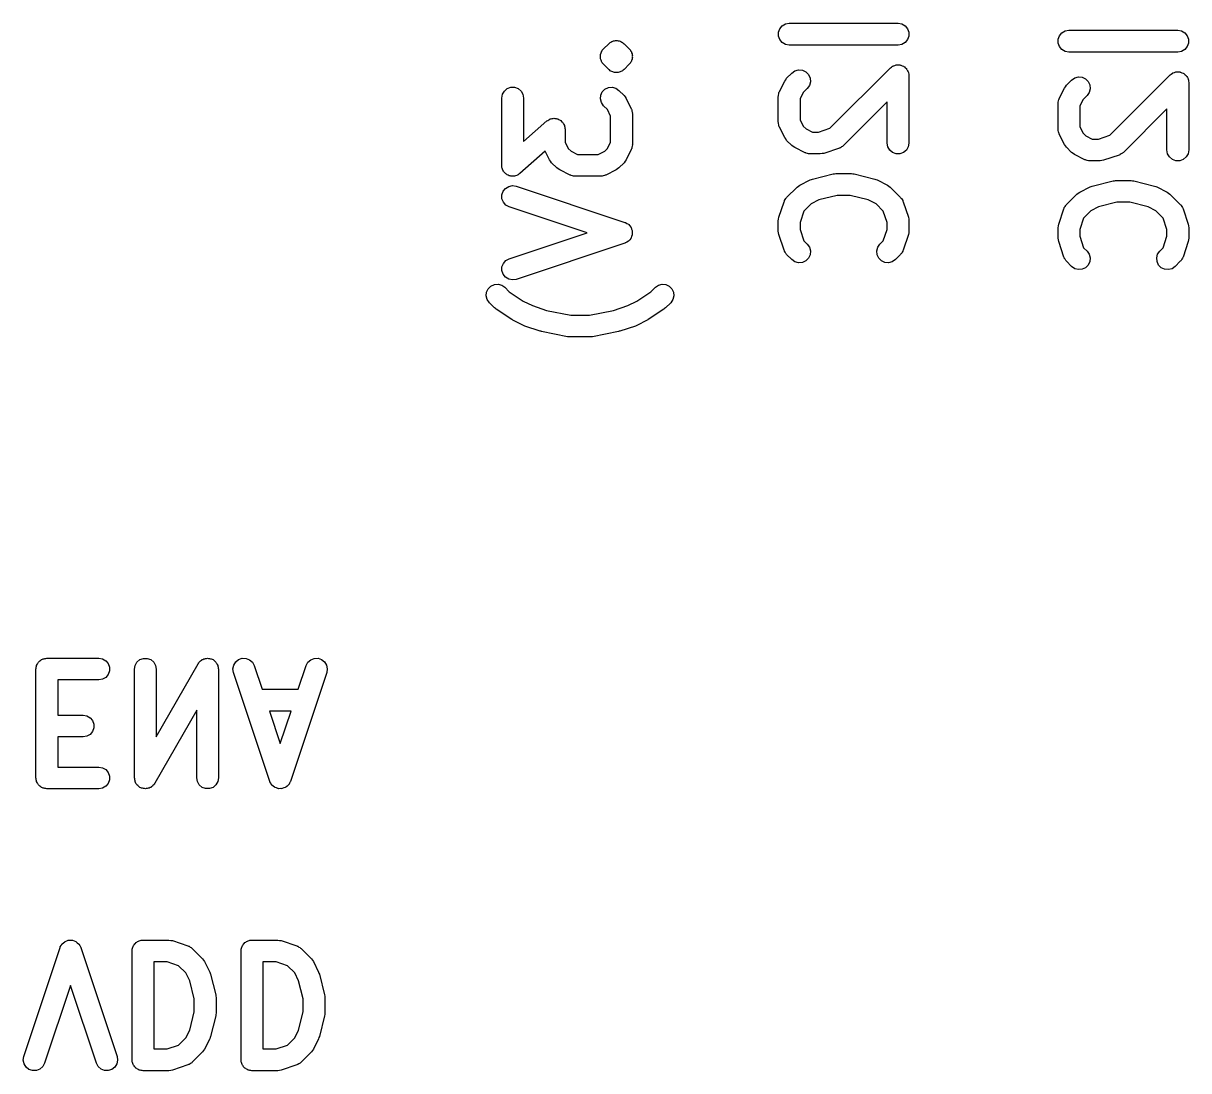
# Model space of a CAD drawing. Extents: x 91.3 to 189.8, y -113.5 to -60.4.
# Drawn here: x 126.56 to 137.26, y -80.14 to -70.51 of the extents above; entities that cross this region are included whole.
import ezdxf

# ---------------------------------------------------------------- set-up
doc = ezdxf.new("R2010")
doc.units = 0
doc.header["$MEASUREMENT"] = 0
doc.layers.add('BLACK', color=7, linetype='CONTINUOUS')

msp = doc.modelspace()

# ---------------------------------------------------------------- linework, layer by layer
at = {"layer": 'Black'}
for p, q in [((133.506, -70.5643), (133.528, -70.5377)), ((133.528, -70.5377), (133.558, -70.5203)), ((133.558, -70.5203), (133.592, -70.5143)), ((133.592, -70.5143), (134.592, -70.5143)), ((134.592, -70.5143), (134.627, -70.5203)), ((134.627, -70.5203), (134.657, -70.5377)), ((134.657, -70.5377), (134.679, -70.5643)), ((133.494, -70.5969), (133.506, -70.5643)), ((133.494, -70.6317), (133.494, -70.5969)), ((133.506, -70.6643), (133.494, -70.6317)), ((134.679, -70.5643), (134.691, -70.5969)), ((134.691, -70.6317), (134.679, -70.6643)), ((134.691, -70.5969), (134.691, -70.6317)), ((136.064, -70.6607), (136.076, -70.6281)), ((136.076, -70.6281), (136.098, -70.6015)), ((136.098, -70.6015), (136.128, -70.5841)), ((136.128, -70.5841), (136.162, -70.5781)), ((136.162, -70.5781), (137.162, -70.5781)), ((137.162, -70.5781), (137.197, -70.5841)), ((137.197, -70.5841), (137.227, -70.6015)), ((137.227, -70.6015), (137.249, -70.6281)), ((137.249, -70.6281), (137.261, -70.6607)), ((131.875, -70.7626), (131.881, -70.7565)), ((131.881, -70.7565), (131.886, -70.7493)), ((131.886, -70.7493), (131.934, -70.7017)), ((131.934, -70.7017), (131.941, -70.6967)), ((131.941, -70.6967), (131.947, -70.6905)), ((131.947, -70.6905), (131.955, -70.6868)), ((131.955, -70.6868), (131.963, -70.6818)), ((131.963, -70.6818), (131.971, -70.6795)), ((131.971, -70.6795), (131.979, -70.6758)), ((131.979, -70.6758), (131.988, -70.675)), ((131.988, -70.675), (131.996, -70.6728)), ((131.996, -70.6728), (132.005, -70.6735)), ((132.005, -70.6735), (132.013, -70.6728)), ((132.013, -70.6728), (132.022, -70.675)), ((132.022, -70.675), (132.031, -70.6758)), ((132.031, -70.6758), (132.039, -70.6795)), ((132.039, -70.6795), (132.047, -70.6817)), ((132.047, -70.6817), (132.054, -70.6868)), ((132.054, -70.6868), (132.062, -70.6905)), ((132.062, -70.6905), (132.068, -70.6966)), ((132.068, -70.6966), (132.075, -70.7017)), ((132.075, -70.7017), (132.123, -70.7493)), ((132.123, -70.7493), (132.128, -70.7565)), ((132.128, -70.7565), (132.134, -70.7626)), ((133.528, -70.6909), (133.506, -70.6643)), ((133.558, -70.7083), (133.528, -70.6909)), ((133.592, -70.7143), (133.558, -70.7083)), ((134.592, -70.7143), (133.592, -70.7143)), ((134.627, -70.7083), (134.592, -70.7143)), ((134.657, -70.6909), (134.627, -70.7083)), ((134.679, -70.6643), (134.657, -70.6909)), ((136.064, -70.6955), (136.064, -70.6607)), ((136.076, -70.7281), (136.064, -70.6955)), ((136.098, -70.7547), (136.076, -70.7281)), ((136.128, -70.7721), (136.098, -70.7547)), ((137.227, -70.7547), (137.197, -70.7721)), ((137.249, -70.7281), (137.227, -70.7547)), ((137.261, -70.6955), (137.249, -70.7281)), ((137.261, -70.6607), (137.261, -70.6955)), ((131.858, -70.8113), (131.859, -70.807)), ((131.858, -70.82), (131.858, -70.8113)), ((131.858, -70.8287), (131.858, -70.82)), ((131.859, -70.833), (131.858, -70.8287)), ((131.859, -70.8026), (131.86, -70.7985)), ((131.859, -70.807), (131.859, -70.8026)), ((131.859, -70.8374), (131.859, -70.833)), ((131.86, -70.8415), (131.859, -70.8374)), ((131.86, -70.7985), (131.861, -70.7941)), ((131.861, -70.8459), (131.86, -70.8415)), ((131.861, -70.7941), (131.864, -70.7862)), ((131.864, -70.8538), (131.861, -70.8459)), ((131.864, -70.7862), (131.867, -70.7777)), ((131.867, -70.8623), (131.864, -70.8538)), ((131.867, -70.7777), (131.869, -70.7741)), ((131.869, -70.8659), (131.867, -70.8623)), ((131.869, -70.7741), (131.871, -70.77)), ((131.871, -70.87), (131.869, -70.8659)), ((131.871, -70.77), (131.873, -70.7666)), ((131.873, -70.7666), (131.875, -70.7626)), ((132.134, -70.7626), (132.136, -70.7666)), ((132.136, -70.7666), (132.139, -70.77)), ((132.139, -70.77), (132.14, -70.7741)), ((132.14, -70.8659), (132.139, -70.87)), ((132.14, -70.7741), (132.143, -70.7777)), ((132.143, -70.8623), (132.14, -70.8659)), ((132.143, -70.7777), (132.145, -70.7862)), ((132.145, -70.8538), (132.143, -70.8623)), ((132.145, -70.7862), (132.149, -70.7941)), ((132.149, -70.8459), (132.145, -70.8538)), ((132.149, -70.7941), (132.149, -70.7985)), ((132.149, -70.7985), (132.151, -70.8026)), ((132.151, -70.8374), (132.149, -70.8415)), ((132.149, -70.8415), (132.149, -70.8459)), ((132.151, -70.8026), (132.151, -70.807)), ((132.151, -70.807), (132.152, -70.8113)), ((132.152, -70.8113), (132.151, -70.82)), ((132.151, -70.82), (132.152, -70.8287)), ((132.152, -70.8287), (132.151, -70.833)), ((132.151, -70.833), (132.151, -70.8374)), ((136.162, -70.7781), (136.128, -70.7721)), ((137.162, -70.7781), (136.162, -70.7781)), ((137.197, -70.7721), (137.162, -70.7781)), ((131.873, -70.8734), (131.871, -70.87)), ((131.875, -70.8774), (131.873, -70.8734)), ((131.881, -70.8835), (131.875, -70.8774)), ((131.886, -70.8907), (131.881, -70.8835)), ((131.934, -70.9383), (131.886, -70.8907)), ((131.941, -70.9433), (131.934, -70.9383)), ((131.947, -70.9495), (131.941, -70.9433)), ((131.955, -70.9532), (131.947, -70.9495)), ((131.963, -70.9582), (131.955, -70.9532)), ((131.971, -70.9605), (131.963, -70.9582)), ((131.979, -70.9642), (131.971, -70.9605)), ((131.988, -70.965), (131.979, -70.9642)), ((131.996, -70.9672), (131.988, -70.965)), ((132.005, -70.9665), (131.996, -70.9672)), ((132.013, -70.9672), (132.005, -70.9665)), ((132.022, -70.965), (132.013, -70.9672)), ((132.031, -70.9642), (132.022, -70.965)), ((132.039, -70.9605), (132.031, -70.9642)), ((132.047, -70.9582), (132.039, -70.9605)), ((132.054, -70.9532), (132.047, -70.9582)), ((132.062, -70.9495), (132.054, -70.9532)), ((132.068, -70.9434), (132.062, -70.9495)), ((132.075, -70.9383), (132.068, -70.9434)), ((132.123, -70.8907), (132.075, -70.9383)), ((132.128, -70.8835), (132.123, -70.8907)), ((132.134, -70.8774), (132.128, -70.8835)), ((132.136, -70.8734), (132.134, -70.8774)), ((132.139, -70.87), (132.136, -70.8734)), ((133.569, -71.0198), (133.617, -70.9721)), ((133.617, -70.9721), (133.645, -70.9522)), ((133.645, -70.9522), (133.679, -70.9432)), ((133.679, -70.9432), (133.714, -70.9463)), ((133.714, -70.9463), (133.745, -70.9609)), ((133.745, -70.9609), (133.77, -70.9855)), ((133.967, -71.4793), (134.522, -70.9245)), ((134.522, -70.9245), (134.532, -70.917)), ((134.532, -70.917), (134.542, -70.9086)), ((134.542, -70.9086), (134.547, -70.9071)), ((134.547, -70.9071), (134.55, -70.9046)), ((134.55, -70.9046), (134.563, -70.9012)), ((134.563, -70.9012), (134.575, -70.8968)), ((134.575, -70.8968), (134.579, -70.8968)), ((134.579, -70.8968), (134.584, -70.8956)), ((134.584, -70.8956), (134.597, -70.8968)), ((134.597, -70.8968), (134.61, -70.8968)), ((134.61, -70.8968), (134.614, -70.8983)), ((134.614, -70.8983), (134.618, -70.8986)), ((134.618, -70.8986), (134.63, -70.9042)), ((134.63, -70.9042), (134.642, -70.9086)), ((134.642, -70.9086), (134.646, -70.9115)), ((134.646, -70.9115), (134.65, -70.9133)), ((134.65, -70.9133), (134.659, -70.9226)), ((134.659, -70.9226), (134.669, -70.931)), ((134.669, -70.931), (134.671, -70.9348)), ((134.671, -70.9348), (134.674, -70.9379)), ((134.674, -70.9379), (134.68, -70.9497)), ((134.68, -70.9497), (134.686, -70.961)), ((134.686, -70.961), (134.687, -70.9654)), ((134.687, -70.9654), (134.689, -70.9694)), ((134.689, -70.9694), (134.69, -70.9824)), ((137.102, -70.9808), (137.112, -70.9724)), ((137.112, -70.9724), (137.117, -70.9709)), ((137.117, -70.9709), (137.12, -70.9684)), ((137.12, -70.9684), (137.133, -70.965)), ((137.133, -70.965), (137.145, -70.9606)), ((137.145, -70.9606), (137.149, -70.9606)), ((137.149, -70.9606), (137.154, -70.9594)), ((137.154, -70.9594), (137.167, -70.9606)), ((137.167, -70.9606), (137.18, -70.9606)), ((137.18, -70.9606), (137.184, -70.9621)), ((137.184, -70.9621), (137.188, -70.9625)), ((137.188, -70.9625), (137.2, -70.968)), ((137.2, -70.968), (137.212, -70.9724)), ((137.212, -70.9724), (137.216, -70.9753)), ((133.503, -71.141), (133.551, -71.0458)), ((133.551, -71.0458), (133.56, -71.0329)), ((133.56, -71.0329), (133.569, -71.0198)), ((133.77, -70.9855), (133.784, -71.017)), ((133.787, -71.0516), (133.778, -71.0851)), ((133.784, -71.017), (133.787, -71.0516)), ((134.69, -70.9824), (134.692, -70.9952)), ((134.692, -70.9952), (134.692, -71.6143)), ((136.139, -71.0836), (136.187, -71.036)), ((136.187, -71.036), (136.215, -71.016)), ((136.215, -71.016), (136.249, -71.007)), ((136.249, -71.007), (136.284, -71.0101)), ((136.284, -71.0101), (136.315, -71.0248)), ((136.315, -71.0248), (136.34, -71.0493)), ((136.34, -71.0493), (136.354, -71.0808)), ((136.354, -71.0808), (136.357, -71.1154)), ((136.537, -71.5431), (137.092, -70.9883)), ((137.092, -70.9883), (137.102, -70.9808)), ((137.216, -70.9753), (137.22, -70.9771)), ((137.22, -70.9771), (137.229, -70.9864)), ((137.229, -70.9864), (137.239, -70.9948)), ((137.239, -70.9948), (137.241, -70.9986)), ((137.241, -70.9986), (137.244, -71.0017)), ((137.244, -71.0017), (137.25, -71.0135)), ((137.25, -71.0135), (137.256, -71.0248)), ((137.256, -71.0248), (137.257, -71.0292)), ((137.257, -71.0292), (137.259, -71.0332)), ((137.259, -71.0332), (137.26, -71.0462)), ((137.26, -71.0462), (137.262, -71.059)), ((137.262, -71.059), (137.262, -71.6781)), ((130.952, -71.201), (130.958, -71.1667)), ((130.958, -71.1667), (130.976, -71.1367)), ((130.976, -71.1367), (131.002, -71.1143)), ((131.002, -71.1143), (131.035, -71.1025)), ((131.035, -71.1025), (131.07, -71.1025)), ((131.07, -71.1025), (131.102, -71.1143)), ((131.102, -71.1143), (131.129, -71.1367)), ((131.129, -71.1367), (131.146, -71.1667)), ((131.146, -71.1667), (131.152, -71.201)), ((131.858, -71.2097), (131.861, -71.1751)), ((131.861, -71.1751), (131.875, -71.1436)), ((131.875, -71.1436), (131.9, -71.119)), ((131.9, -71.119), (131.931, -71.1044)), ((131.931, -71.1044), (131.966, -71.1013)), ((131.966, -71.1013), (131.999, -71.1103)), ((131.999, -71.1103), (132.028, -71.1302)), ((132.028, -71.1302), (132.075, -71.1779)), ((132.075, -71.1779), (132.085, -71.191)), ((133.492, -71.1857), (133.493, -71.18)), ((133.492, -71.4238), (133.492, -71.1857)), ((133.493, -71.1743), (133.496, -71.1631)), ((133.493, -71.18), (133.493, -71.1743)), ((133.496, -71.1631), (133.498, -71.1515)), ((133.498, -71.1515), (133.501, -71.1465)), ((133.501, -71.1465), (133.503, -71.141)), ((133.722, -71.1497), (133.692, -71.2093)), ((133.758, -71.1136), (133.722, -71.1497)), ((133.778, -71.0851), (133.758, -71.1136)), ((136.073, -71.2048), (136.121, -71.1096)), ((136.121, -71.1096), (136.13, -71.0967)), ((136.13, -71.0967), (136.139, -71.0836)), ((136.328, -71.1774), (136.292, -71.2135)), ((136.348, -71.1489), (136.328, -71.1774)), ((136.357, -71.1154), (136.348, -71.1489)), ((130.952, -71.82), (130.952, -71.201)), ((131.152, -71.201), (131.152, -71.5996)), ((131.867, -71.2432), (131.858, -71.2097)), ((131.886, -71.2717), (131.867, -71.2432)), ((131.923, -71.3078), (131.886, -71.2717)), ((132.085, -71.191), (132.094, -71.2039)), ((132.094, -71.2039), (132.142, -71.2991)), ((133.692, -71.2093), (133.692, -71.4002)), ((134.492, -71.2367), (134.092, -71.6374)), ((134.492, -71.6143), (134.492, -71.2367)), ((136.062, -71.2495), (136.063, -71.2438)), ((136.062, -71.4876), (136.062, -71.2495)), ((136.063, -71.2381), (136.066, -71.2269)), ((136.063, -71.2438), (136.063, -71.2381)), ((136.066, -71.2269), (136.068, -71.2153)), ((136.068, -71.2153), (136.071, -71.2103)), ((136.071, -71.2103), (136.073, -71.2048)), ((136.292, -71.2135), (136.262, -71.2731)), ((136.262, -71.2731), (136.262, -71.464)), ((131.376, -71.4063), (131.383, -71.4001)), ((131.383, -71.4001), (131.391, -71.3974)), ((131.391, -71.3974), (131.397, -71.3934)), ((131.397, -71.3934), (131.407, -71.3915)), ((131.407, -71.3915), (131.416, -71.3882)), ((131.416, -71.3882), (131.424, -71.3882)), ((131.424, -71.3882), (131.431, -71.3867)), ((131.431, -71.3867), (131.441, -71.3882)), ((131.441, -71.3882), (131.451, -71.3882)), ((131.451, -71.3882), (131.458, -71.3908)), ((131.458, -71.3908), (131.466, -71.392)), ((131.466, -71.392), (131.474, -71.3967)), ((131.474, -71.3967), (131.483, -71.4001)), ((131.483, -71.4001), (131.489, -71.405)), ((131.952, -71.3674), (131.923, -71.3078)), ((131.952, -71.6059), (131.952, -71.3674)), ((132.142, -71.2991), (132.143, -71.3046)), ((132.143, -71.3046), (132.146, -71.3096)), ((132.146, -71.3096), (132.148, -71.3211)), ((132.148, -71.3211), (132.152, -71.3324)), ((132.152, -71.3324), (132.151, -71.3381)), ((132.151, -71.3381), (132.152, -71.3438)), ((132.152, -71.3438), (132.152, -71.6295)), ((133.692, -71.4002), (133.722, -71.4598)), ((137.062, -71.3005), (136.662, -71.7012)), ((137.062, -71.6781), (137.062, -71.3005)), ((131.152, -71.5996), (131.367, -71.4114)), ((131.367, -71.4114), (131.376, -71.4063)), ((131.489, -71.405), (131.496, -71.4087)), ((131.496, -71.4087), (131.502, -71.4161)), ((131.502, -71.4161), (131.51, -71.4224)), ((131.51, -71.4224), (131.514, -71.4291)), ((131.514, -71.4291), (131.519, -71.4349)), ((131.519, -71.4349), (131.522, -71.444)), ((131.522, -71.444), (131.527, -71.4525)), ((131.527, -71.4525), (131.529, -71.4601)), ((131.529, -71.4601), (131.531, -71.4673)), ((131.531, -71.4673), (131.532, -71.477)), ((131.532, -71.477), (131.533, -71.4867)), ((131.533, -71.4867), (131.533, -71.6059)), ((133.493, -71.4295), (133.492, -71.4238)), ((133.493, -71.4352), (133.493, -71.4295)), ((133.496, -71.4465), (133.493, -71.4352)), ((133.498, -71.458), (133.496, -71.4465)), ((133.501, -71.463), (133.498, -71.458)), ((133.503, -71.4685), (133.501, -71.463)), ((133.551, -71.5638), (133.503, -71.4685)), ((133.722, -71.4598), (133.747, -71.4845)), ((133.747, -71.4845), (133.806, -71.5143)), ((133.862, -71.5143), (133.967, -71.4793)), ((136.063, -71.4933), (136.062, -71.4876)), ((136.063, -71.4991), (136.063, -71.4933)), ((136.066, -71.5103), (136.063, -71.4991)), ((136.262, -71.464), (136.292, -71.5236)), ((131.533, -71.6059), (131.563, -71.6655)), ((131.923, -71.6655), (131.952, -71.6059)), ((133.56, -71.5766), (133.551, -71.5638)), ((133.569, -71.5898), (133.56, -71.5766)), ((133.617, -71.6374), (133.569, -71.5898)), ((133.806, -71.5143), (133.862, -71.5143)), ((134.498, -71.6485), (134.492, -71.6143)), ((134.692, -71.6143), (134.686, -71.6485)), ((136.068, -71.5218), (136.066, -71.5103)), ((136.071, -71.5268), (136.068, -71.5218)), ((136.073, -71.5323), (136.071, -71.5268)), ((136.121, -71.6276), (136.073, -71.5323)), ((136.292, -71.5236), (136.317, -71.5483)), ((136.317, -71.5483), (136.376, -71.5781)), ((136.376, -71.5781), (136.432, -71.5781)), ((136.432, -71.5781), (136.537, -71.5431)), ((131.352, -71.6906), (131.118, -71.8953)), ((131.392, -71.7695), (131.352, -71.6906)), ((131.563, -71.6655), (131.588, -71.6902)), ((131.588, -71.6902), (131.647, -71.72)), ((131.647, -71.72), (131.838, -71.72)), ((131.838, -71.72), (131.898, -71.6902)), ((131.898, -71.6902), (131.923, -71.6655)), ((132.142, -71.6742), (132.094, -71.7695)), ((132.143, -71.6687), (132.142, -71.6742)), ((132.146, -71.6637), (132.143, -71.6687)), ((132.148, -71.6522), (132.146, -71.6637)), ((132.152, -71.641), (132.148, -71.6522)), ((132.152, -71.6295), (132.151, -71.6352)), ((132.151, -71.6352), (132.152, -71.641)), ((133.63, -71.6466), (133.617, -71.6374)), ((133.643, -71.6561), (133.63, -71.6466)), ((133.738, -71.7037), (133.643, -71.6561)), ((133.744, -71.7054), (133.738, -71.7037)), ((133.749, -71.7083), (133.744, -71.7054)), ((133.76, -71.7103), (133.749, -71.7083)), ((133.771, -71.7136), (133.76, -71.7103)), ((133.777, -71.7133), (133.771, -71.7136)), ((133.783, -71.7143), (133.777, -71.7133)), ((133.878, -71.7143), (133.783, -71.7143)), ((133.894, -71.7115), (133.878, -71.7143)), ((133.91, -71.7092), (133.894, -71.7115)), ((134.053, -71.6615), (133.91, -71.7092)), ((134.058, -71.6588), (134.053, -71.6615)), ((134.063, -71.6573), (134.058, -71.6588)), ((134.073, -71.6506), (134.063, -71.6573)), ((134.083, -71.645), (134.073, -71.6506)), ((134.087, -71.6407), (134.083, -71.645)), ((134.092, -71.6374), (134.087, -71.6407)), ((134.516, -71.6786), (134.498, -71.6485)), ((134.542, -71.7009), (134.516, -71.6786)), ((134.575, -71.7128), (134.542, -71.7009)), ((134.61, -71.7128), (134.575, -71.7128)), ((134.642, -71.7009), (134.61, -71.7128)), ((134.669, -71.6786), (134.642, -71.7009)), ((134.686, -71.6485), (134.669, -71.6786)), ((136.13, -71.6404), (136.121, -71.6276)), ((136.139, -71.6536), (136.13, -71.6404)), ((136.187, -71.7012), (136.139, -71.6536)), ((136.2, -71.7104), (136.187, -71.7012)), ((136.213, -71.7199), (136.2, -71.7104)), ((136.308, -71.7675), (136.213, -71.7199)), ((136.628, -71.7226), (136.623, -71.7253)), ((136.633, -71.7211), (136.628, -71.7226)), ((136.643, -71.7144), (136.633, -71.7211)), ((136.653, -71.7088), (136.643, -71.7144)), ((136.657, -71.7045), (136.653, -71.7088)), ((136.662, -71.7012), (136.657, -71.7045)), ((137.068, -71.7123), (137.062, -71.6781)), ((137.086, -71.7424), (137.068, -71.7123)), ((137.256, -71.7123), (137.239, -71.7424)), ((137.262, -71.6781), (137.256, -71.7123)), ((130.954, -71.8296), (130.952, -71.82)), ((130.954, -71.8394), (130.954, -71.8296)), ((131.401, -71.7823), (131.392, -71.7695)), ((131.41, -71.7955), (131.401, -71.7823)), ((131.458, -71.8431), (131.41, -71.7955)), ((132.075, -71.7955), (132.028, -71.8431)), ((132.085, -71.7824), (132.075, -71.7955)), ((132.094, -71.7695), (132.085, -71.7824)), ((136.314, -71.7692), (136.308, -71.7675)), ((136.319, -71.7721), (136.314, -71.7692)), ((136.33, -71.7741), (136.319, -71.7721)), ((136.341, -71.7774), (136.33, -71.7741)), ((136.347, -71.7771), (136.341, -71.7774)), ((136.353, -71.7781), (136.347, -71.7771)), ((136.448, -71.7781), (136.353, -71.7781)), ((136.464, -71.7753), (136.448, -71.7781)), ((136.48, -71.773), (136.464, -71.7753)), ((136.623, -71.7253), (136.48, -71.773)), ((137.112, -71.7647), (137.086, -71.7424)), ((137.145, -71.7766), (137.112, -71.7647)), ((137.18, -71.7766), (137.145, -71.7766)), ((137.212, -71.7647), (137.18, -71.7766)), ((137.239, -71.7424), (137.212, -71.7647)), ((130.957, -71.8466), (130.954, -71.8394)), ((130.958, -71.8542), (130.957, -71.8466)), ((130.963, -71.8627), (130.958, -71.8542)), ((130.967, -71.8718), (130.963, -71.8627)), ((130.972, -71.8776), (130.967, -71.8718)), ((130.976, -71.8843), (130.972, -71.8776)), ((130.983, -71.8906), (130.976, -71.8843)), ((130.99, -71.8979), (130.983, -71.8906)), ((130.996, -71.9016), (130.99, -71.8979)), ((131.002, -71.9066), (130.996, -71.9016)), ((131.012, -71.9099), (131.002, -71.9066)), ((131.02, -71.9147), (131.012, -71.9099)), ((131.028, -71.9158), (131.02, -71.9147)), ((131.035, -71.9185), (131.028, -71.9158)), ((131.045, -71.9185), (131.035, -71.9185)), ((131.054, -71.92), (131.045, -71.9185)), ((131.062, -71.9185), (131.054, -71.92)), ((131.07, -71.9185), (131.062, -71.9185)), ((131.079, -71.9151), (131.07, -71.9185)), ((131.089, -71.9132), (131.079, -71.9151)), ((131.095, -71.9092), (131.089, -71.9132)), ((131.102, -71.9066), (131.095, -71.9092)), ((131.11, -71.9003), (131.102, -71.9066)), ((131.118, -71.8953), (131.11, -71.9003)), ((131.471, -71.8523), (131.458, -71.8431)), ((131.484, -71.8618), (131.471, -71.8523)), ((131.579, -71.9094), (131.484, -71.8618)), ((131.585, -71.9111), (131.579, -71.9094)), ((131.59, -71.914), (131.585, -71.9111)), ((131.601, -71.916), (131.59, -71.914)), ((131.612, -71.9193), (131.601, -71.916)), ((131.618, -71.919), (131.612, -71.9193)), ((131.624, -71.92), (131.618, -71.919)), ((131.862, -71.92), (131.624, -71.92)), ((131.868, -71.919), (131.862, -71.92)), ((131.873, -71.9193), (131.868, -71.919)), ((131.885, -71.916), (131.873, -71.9193)), ((131.896, -71.914), (131.885, -71.916)), ((131.901, -71.9111), (131.896, -71.914)), ((131.907, -71.9094), (131.901, -71.9111)), ((132.002, -71.8618), (131.907, -71.9094)), ((132.015, -71.8523), (132.002, -71.8618)), ((132.028, -71.8431), (132.015, -71.8523)), ((133.806, -71.9458), (133.997, -71.8982)), ((133.997, -71.8982), (134.009, -71.8974)), ((134.009, -71.8974), (134.021, -71.8952)), ((134.021, -71.8952), (134.164, -71.8952)), ((134.164, -71.8952), (134.176, -71.8974)), ((134.176, -71.8974), (134.188, -71.8982)), ((134.188, -71.8982), (134.379, -71.9458)), ((130.964, -72.0581), (130.986, -72.0309)), ((130.986, -72.0309), (131.016, -72.0127)), ((131.016, -72.0127), (131.05, -72.0058)), ((131.05, -72.0058), (131.084, -72.0108)), ((131.084, -72.0108), (132.084, -72.3442)), ((133.569, -72.115), (133.665, -72.0198)), ((133.665, -72.0198), (133.678, -72.0106)), ((133.678, -72.0106), (133.691, -72.001)), ((133.691, -72.001), (133.786, -71.9534)), ((133.786, -71.9534), (133.796, -71.9503)), ((133.796, -71.9503), (133.806, -71.9458)), ((134.379, -71.9458), (134.389, -71.9503)), ((134.389, -71.9503), (134.399, -71.9534)), ((134.399, -71.9534), (134.494, -72.001)), ((134.494, -72.001), (134.507, -72.0106)), ((134.507, -72.0106), (134.52, -72.0198)), ((134.52, -72.0198), (134.615, -72.115)), ((136.261, -72.0648), (136.356, -72.0172)), ((136.356, -72.0172), (136.366, -72.0141)), ((136.366, -72.0141), (136.376, -72.0097)), ((136.376, -72.0097), (136.567, -71.962)), ((136.567, -71.962), (136.579, -71.9612)), ((136.579, -71.9612), (136.591, -71.959)), ((136.591, -71.959), (136.734, -71.959)), ((136.734, -71.959), (136.746, -71.9612)), ((136.746, -71.9612), (136.758, -71.962)), ((136.758, -71.962), (136.949, -72.0097)), ((136.949, -72.0097), (136.959, -72.0141)), ((136.959, -72.0141), (136.969, -72.0172)), ((136.969, -72.0172), (137.064, -72.0648)), ((130.953, -72.091), (130.964, -72.0581)), ((130.954, -72.1258), (130.953, -72.091)), ((130.967, -72.1581), (130.954, -72.1258)), ((133.545, -72.1541), (133.548, -72.149)), ((133.548, -72.149), (133.549, -72.1435)), ((133.549, -72.1435), (133.556, -72.1338)), ((133.556, -72.1338), (133.562, -72.1236)), ((133.562, -72.1236), (133.566, -72.1197)), ((133.566, -72.1197), (133.569, -72.115)), ((133.865, -72.1372), (133.794, -72.1727)), ((134.033, -72.0952), (133.865, -72.1372)), ((134.151, -72.0952), (134.033, -72.0952)), ((134.319, -72.1372), (134.151, -72.0952)), ((134.39, -72.1727), (134.319, -72.1372)), ((134.615, -72.115), (134.619, -72.1197)), ((134.619, -72.1197), (134.623, -72.1236)), ((134.623, -72.1236), (134.629, -72.1338)), ((134.629, -72.1338), (134.635, -72.1435)), ((134.635, -72.1435), (134.637, -72.149)), ((134.637, -72.149), (134.64, -72.1541)), ((136.139, -72.1788), (136.235, -72.0836)), ((136.235, -72.0836), (136.248, -72.0744)), ((136.248, -72.0744), (136.261, -72.0648)), ((137.064, -72.0648), (137.077, -72.0744)), ((137.077, -72.0744), (137.09, -72.0836)), ((137.09, -72.0836), (137.185, -72.1788)), ((130.99, -72.184), (130.967, -72.1581)), ((131.021, -72.2006), (130.99, -72.184)), ((131.736, -72.439), (131.021, -72.2006)), ((133.498, -72.2969), (133.545, -72.1541)), ((133.727, -72.2397), (133.692, -72.3448)), ((133.794, -72.1727), (133.727, -72.2397)), ((134.457, -72.2397), (134.39, -72.1727)), ((134.492, -72.3448), (134.457, -72.2397)), ((134.64, -72.1541), (134.687, -72.2969)), ((136.068, -72.3608), (136.115, -72.2179)), ((136.115, -72.2179), (136.118, -72.2128)), ((136.118, -72.2128), (136.119, -72.2073)), ((136.119, -72.2073), (136.126, -72.1977)), ((136.126, -72.1977), (136.132, -72.1874)), ((136.132, -72.1874), (136.136, -72.1835)), ((136.136, -72.1835), (136.139, -72.1788)), ((136.364, -72.2365), (136.297, -72.3035)), ((136.435, -72.201), (136.364, -72.2365)), ((136.603, -72.159), (136.435, -72.201)), ((136.721, -72.159), (136.603, -72.159)), ((136.889, -72.201), (136.721, -72.159)), ((136.96, -72.2365), (136.889, -72.201)), ((137.027, -72.3035), (136.96, -72.2365)), ((137.185, -72.1788), (137.189, -72.1835)), ((137.189, -72.1835), (137.193, -72.1874)), ((137.193, -72.1874), (137.199, -72.1977)), ((137.199, -72.1977), (137.205, -72.2073)), ((137.205, -72.2073), (137.207, -72.2128)), ((137.207, -72.2128), (137.21, -72.2179)), ((137.21, -72.2179), (137.257, -72.3608)), ((132.084, -72.3442), (132.086, -72.3455)), ((132.086, -72.3455), (132.089, -72.346)), ((132.089, -72.346), (132.102, -72.3537)), ((132.102, -72.3537), (132.115, -72.3607)), ((132.115, -72.3607), (132.116, -72.3628)), ((132.116, -72.3628), (132.119, -72.3642)), ((132.119, -72.3642), (132.128, -72.3757)), ((133.492, -72.3286), (133.495, -72.3128)), ((133.492, -72.4238), (133.492, -72.3286)), ((133.495, -72.3128), (133.498, -72.2969)), ((133.692, -72.3448), (133.692, -72.4076)), ((134.492, -72.4076), (134.492, -72.3448)), ((134.687, -72.2969), (134.69, -72.3128)), ((134.69, -72.3128), (134.692, -72.3286)), ((134.692, -72.3286), (134.692, -72.4238)), ((136.065, -72.3766), (136.068, -72.3608)), ((136.297, -72.3035), (136.262, -72.4086)), ((137.062, -72.4086), (137.027, -72.3035)), ((137.257, -72.3608), (137.26, -72.3766)), ((131.021, -72.6775), (131.736, -72.439)), ((132.128, -72.3757), (132.138, -72.3867)), ((132.138, -72.3867), (132.139, -72.3893)), ((132.139, -72.3893), (132.14, -72.3914)), ((132.14, -72.3914), (132.145, -72.4054)), ((132.145, -72.4727), (132.14, -72.4867)), ((132.145, -72.4054), (132.15, -72.419)), ((132.15, -72.4591), (132.145, -72.4727)), ((132.15, -72.419), (132.15, -72.4218)), ((132.15, -72.4218), (132.151, -72.4244)), ((132.151, -72.4537), (132.15, -72.4563)), ((132.15, -72.4563), (132.15, -72.4591)), ((132.151, -72.4244), (132.151, -72.4391)), ((132.151, -72.4391), (132.151, -72.4537)), ((133.495, -72.4396), (133.492, -72.4238)), ((133.498, -72.4554), (133.495, -72.4396)), ((133.545, -72.5983), (133.498, -72.4554)), ((133.692, -72.4076), (133.727, -72.5126)), ((134.457, -72.5126), (134.492, -72.4076)), ((134.687, -72.4554), (134.64, -72.5983)), ((134.69, -72.4396), (134.687, -72.4554)), ((134.692, -72.4238), (134.69, -72.4396)), ((136.062, -72.3924), (136.065, -72.3766)), ((136.062, -72.4876), (136.062, -72.3924)), ((136.262, -72.4086), (136.262, -72.4714)), ((136.262, -72.4714), (136.297, -72.5765)), ((137.027, -72.5765), (137.062, -72.4714)), ((137.062, -72.4714), (137.062, -72.4086)), ((137.26, -72.3766), (137.262, -72.3924)), ((137.262, -72.3924), (137.262, -72.4876)), ((132.084, -72.5339), (131.084, -72.8672)), ((132.086, -72.5326), (132.084, -72.5339)), ((132.089, -72.532), (132.086, -72.5326)), ((132.102, -72.5244), (132.089, -72.532)), ((132.115, -72.5174), (132.102, -72.5244)), ((132.116, -72.5153), (132.115, -72.5174)), ((132.119, -72.5139), (132.116, -72.5153)), ((132.128, -72.5024), (132.119, -72.5139)), ((132.138, -72.4914), (132.128, -72.5024)), ((132.139, -72.4888), (132.138, -72.4914)), ((132.14, -72.4867), (132.139, -72.4888)), ((133.727, -72.5126), (133.758, -72.5436)), ((133.758, -72.5436), (133.778, -72.572)), ((133.778, -72.572), (133.787, -72.6056)), ((134.398, -72.6056), (134.407, -72.572)), ((134.407, -72.572), (134.426, -72.5436)), ((134.426, -72.5436), (134.457, -72.5126)), ((136.065, -72.5034), (136.062, -72.4876)), ((136.068, -72.5192), (136.065, -72.5034)), ((136.115, -72.6621), (136.068, -72.5192)), ((136.297, -72.5765), (136.328, -72.6074)), ((136.996, -72.6074), (137.027, -72.5765)), ((137.257, -72.5192), (137.21, -72.6621)), ((137.26, -72.5034), (137.257, -72.5192)), ((137.262, -72.4876), (137.26, -72.5034)), ((130.99, -72.694), (131.021, -72.6775)), ((133.548, -72.6034), (133.545, -72.5983)), ((133.549, -72.6089), (133.548, -72.6034)), ((133.556, -72.6185), (133.549, -72.6089)), ((133.562, -72.6288), (133.556, -72.6185)), ((133.566, -72.6327), (133.562, -72.6288)), ((133.569, -72.6374), (133.566, -72.6327)), ((133.617, -72.685), (133.569, -72.6374)), ((133.645, -72.7049), (133.617, -72.685)), ((133.77, -72.6716), (133.745, -72.6962)), ((133.784, -72.6402), (133.77, -72.6716)), ((133.787, -72.6056), (133.784, -72.6402)), ((134.401, -72.6402), (134.398, -72.6056)), ((134.415, -72.6716), (134.401, -72.6402)), ((134.44, -72.6962), (134.415, -72.6716)), ((134.568, -72.685), (134.539, -72.7049)), ((134.615, -72.6374), (134.568, -72.685)), ((134.619, -72.6327), (134.615, -72.6374)), ((134.623, -72.6288), (134.619, -72.6327)), ((134.629, -72.6185), (134.623, -72.6288)), ((134.635, -72.6089), (134.629, -72.6185)), ((134.637, -72.6034), (134.635, -72.6089)), ((134.64, -72.5983), (134.637, -72.6034)), ((136.118, -72.6672), (136.115, -72.6621)), ((136.119, -72.6727), (136.118, -72.6672)), ((136.126, -72.6823), (136.119, -72.6727)), ((136.132, -72.6926), (136.126, -72.6823)), ((136.328, -72.6074), (136.348, -72.6358)), ((136.348, -72.6358), (136.357, -72.6694)), ((136.357, -72.6694), (136.354, -72.704)), ((136.968, -72.6694), (136.977, -72.6358)), ((136.971, -72.704), (136.968, -72.6694)), ((136.977, -72.6358), (136.996, -72.6074)), ((137.199, -72.6823), (137.193, -72.6926)), ((137.205, -72.6727), (137.199, -72.6823)), ((137.207, -72.6672), (137.205, -72.6727)), ((137.21, -72.6621), (137.207, -72.6672)), ((130.953, -72.787), (130.954, -72.7523)), ((130.964, -72.82), (130.953, -72.787)), ((130.954, -72.7523), (130.967, -72.72)), ((130.967, -72.72), (130.99, -72.694)), ((133.679, -72.7139), (133.645, -72.7049)), ((133.714, -72.7109), (133.679, -72.7139)), ((133.745, -72.6962), (133.714, -72.7109)), ((134.471, -72.7109), (134.44, -72.6962)), ((134.506, -72.7139), (134.471, -72.7109)), ((134.539, -72.7049), (134.506, -72.7139)), ((136.136, -72.6965), (136.132, -72.6926)), ((136.139, -72.7012), (136.136, -72.6965)), ((136.187, -72.7488), (136.139, -72.7012)), ((136.215, -72.7687), (136.187, -72.7488)), ((136.249, -72.7777), (136.215, -72.7687)), ((136.284, -72.7747), (136.249, -72.7777)), ((136.315, -72.76), (136.284, -72.7747)), ((136.34, -72.7355), (136.315, -72.76)), ((136.354, -72.704), (136.34, -72.7355)), ((136.985, -72.7355), (136.971, -72.704)), ((137.01, -72.76), (136.985, -72.7355)), ((137.041, -72.7747), (137.01, -72.76)), ((137.076, -72.7777), (137.041, -72.7747)), ((137.109, -72.7687), (137.076, -72.7777)), ((137.138, -72.7488), (137.109, -72.7687)), ((137.185, -72.7012), (137.138, -72.7488)), ((137.189, -72.6965), (137.185, -72.7012)), ((137.193, -72.6926), (137.189, -72.6965)), ((130.986, -72.8472), (130.964, -72.82)), ((131.016, -72.8654), (130.986, -72.8472)), ((131.05, -72.8723), (131.016, -72.8654)), ((131.084, -72.8672), (131.05, -72.8723)), ((130.81, -73.0192), (130.813, -72.9846)), ((130.813, -72.9846), (130.828, -72.9531)), ((130.828, -72.9531), (130.852, -72.9286)), ((130.852, -72.9286), (130.884, -72.9139)), ((130.884, -72.9139), (130.918, -72.9109)), ((130.918, -72.9109), (130.952, -72.9198)), ((130.952, -72.9198), (130.98, -72.9398)), ((130.98, -72.9398), (131.021, -72.9804)), ((131.021, -72.9804), (131.15, -73.0667)), ((132.193, -73.0667), (132.322, -72.9804)), ((132.322, -72.9804), (132.363, -72.9398)), ((132.363, -72.9398), (132.391, -72.9198)), ((132.391, -72.9198), (132.425, -72.9109)), ((132.425, -72.9109), (132.459, -72.9139)), ((132.459, -72.9139), (132.491, -72.9286)), ((132.491, -72.9286), (132.515, -72.9531)), ((132.515, -72.9531), (132.53, -72.9846)), ((132.53, -72.9846), (132.533, -73.0192)), ((130.819, -73.0527), (130.81, -73.0192)), ((130.839, -73.0812), (130.819, -73.0527)), ((130.886, -73.1288), (130.839, -73.0812)), ((131.15, -73.0667), (131.234, -73.1083)), ((131.234, -73.1083), (131.364, -73.1517)), ((131.979, -73.1517), (132.109, -73.1083)), ((132.109, -73.1083), (132.193, -73.0667)), ((132.504, -73.0812), (132.456, -73.1288)), ((132.524, -73.0527), (132.504, -73.0812)), ((132.533, -73.0192), (132.524, -73.0527)), ((130.895, -73.1345), (130.886, -73.1288)), ((130.902, -73.1413), (130.895, -73.1345)), ((131.045, -73.2365), (130.902, -73.1413)), ((131.364, -73.1517), (131.586, -73.1962)), ((131.586, -73.1962), (131.757, -73.1962)), ((131.757, -73.1962), (131.979, -73.1517)), ((132.441, -73.1413), (132.298, -73.2365)), ((132.448, -73.1345), (132.441, -73.1413)), ((132.456, -73.1288), (132.448, -73.1345)), ((131.05, -73.2391), (131.045, -73.2365)), ((131.055, -73.2428), (131.05, -73.2391)), ((131.151, -73.2904), (131.055, -73.2428)), ((131.157, -73.2924), (131.151, -73.2904)), ((131.164, -73.2958), (131.157, -73.2924)), ((131.306, -73.3434), (131.164, -73.2958)), ((132.179, -73.2958), (132.036, -73.3434)), ((132.186, -73.2924), (132.179, -73.2958)), ((132.192, -73.2904), (132.186, -73.2924)), ((132.288, -73.2428), (132.192, -73.2904)), ((132.293, -73.2391), (132.288, -73.2428)), ((132.298, -73.2365), (132.293, -73.2391)), ((131.313, -73.3444), (131.306, -73.3434)), ((131.318, -73.3466), (131.313, -73.3444)), ((131.557, -73.3942), (131.318, -73.3466)), ((131.566, -73.3945), (131.557, -73.3942)), ((131.576, -73.3962), (131.566, -73.3945)), ((131.767, -73.3962), (131.576, -73.3962)), ((131.776, -73.3945), (131.767, -73.3962)), ((131.786, -73.3942), (131.776, -73.3945)), ((132.024, -73.3466), (131.786, -73.3942)), ((132.03, -73.3444), (132.024, -73.3466)), ((132.036, -73.3434), (132.03, -73.3444)), ((126.675, -76.4303), (126.678, -76.422)), ((126.675, -76.439), (126.675, -76.4303)), ((126.678, -76.422), (126.679, -76.4134)), ((126.679, -76.4134), (126.684, -76.4058)), ((126.684, -76.4058), (126.687, -76.3976)), ((126.687, -76.3976), (126.692, -76.3909)), ((126.692, -76.3909), (126.697, -76.3833)), ((126.697, -76.3833), (126.703, -76.3777)), ((126.703, -76.3777), (126.709, -76.371)), ((126.709, -76.371), (126.717, -76.3666)), ((126.717, -76.3666), (126.723, -76.361)), ((126.723, -76.361), (126.732, -76.358)), ((126.732, -76.358), (126.739, -76.3537)), ((126.739, -76.3537), (126.748, -76.3521)), ((126.748, -76.3521), (126.756, -76.3491)), ((126.756, -76.3491), (126.765, -76.3491)), ((126.765, -76.3491), (126.773, -76.3476)), ((126.773, -76.3476), (127.25, -76.3476)), ((127.25, -76.3476), (127.284, -76.3537)), ((127.284, -76.3537), (127.314, -76.371)), ((127.314, -76.371), (127.336, -76.3976)), ((127.336, -76.3976), (127.348, -76.4303)), ((127.348, -76.4303), (127.348, -76.465)), ((127.578, -76.4476), (127.584, -76.4134)), ((127.584, -76.4134), (127.601, -76.3833)), ((127.601, -76.3833), (127.628, -76.361)), ((127.628, -76.361), (127.661, -76.3491)), ((127.661, -76.3491), (127.695, -76.3491)), ((127.695, -76.3491), (127.728, -76.361)), ((127.728, -76.361), (127.755, -76.3833)), ((127.755, -76.3833), (127.772, -76.4134)), ((127.772, -76.4134), (127.778, -76.4476)), ((127.778, -77.0711), (128.163, -76.398)), ((128.163, -76.398), (128.168, -76.3911)), ((128.168, -76.3911), (128.173, -76.3833)), ((128.173, -76.3833), (128.179, -76.3779)), ((128.179, -76.3779), (128.185, -76.3713)), ((128.185, -76.3713), (128.193, -76.3668)), ((128.193, -76.3668), (128.2, -76.361)), ((128.2, -76.361), (128.208, -76.3581)), ((128.208, -76.3581), (128.215, -76.3538)), ((128.215, -76.3538), (128.224, -76.3522)), ((128.224, -76.3522), (128.232, -76.3491)), ((128.232, -76.3491), (128.241, -76.3491)), ((128.241, -76.3491), (128.249, -76.3476)), ((128.249, -76.3476), (128.258, -76.3491)), ((128.258, -76.3491), (128.267, -76.3491)), ((128.267, -76.3491), (128.275, -76.3521)), ((128.275, -76.3521), (128.283, -76.3535)), ((128.283, -76.3535), (128.291, -76.3579)), ((128.291, -76.3579), (128.3, -76.361)), ((128.3, -76.361), (128.306, -76.3665)), ((128.306, -76.3665), (128.313, -76.3707)), ((128.313, -76.3707), (128.319, -76.3776)), ((128.319, -76.3776), (128.326, -76.3833)), ((128.326, -76.3833), (128.33, -76.3907)), ((128.33, -76.3907), (128.336, -76.3972)), ((128.336, -76.3972), (128.339, -76.4056)), ((128.339, -76.4056), (128.343, -76.4134)), ((128.343, -76.4134), (128.345, -76.4218)), ((128.345, -76.4218), (128.348, -76.4298)), ((128.348, -76.4298), (128.348, -76.4388)), ((128.483, -76.4449), (128.49, -76.4109)), ((128.49, -76.4109), (128.508, -76.3813)), ((128.508, -76.3813), (128.535, -76.3597)), ((128.535, -76.3597), (128.568, -76.3487)), ((128.568, -76.3487), (128.603, -76.3496)), ((128.603, -76.3496), (128.635, -76.3624)), ((128.635, -76.3624), (128.661, -76.3855)), ((128.661, -76.3855), (128.678, -76.416)), ((128.678, -76.416), (128.75, -76.6333)), ((129.082, -76.6333), (129.155, -76.416)), ((129.155, -76.416), (129.171, -76.3855)), ((129.171, -76.3855), (129.197, -76.3624)), ((129.197, -76.3624), (129.229, -76.3496)), ((129.229, -76.3496), (129.264, -76.3487)), ((129.264, -76.3487), (129.297, -76.3597)), ((129.297, -76.3597), (129.324, -76.3813)), ((129.324, -76.3813), (129.343, -76.4109)), ((129.343, -76.4109), (129.349, -76.4449)), ((126.673, -76.4476), (126.675, -76.439)), ((126.673, -77.4476), (126.673, -76.4476)), ((127.314, -76.5242), (127.284, -76.5416)), ((127.336, -76.4976), (127.314, -76.5242)), ((127.348, -76.465), (127.336, -76.4976)), ((127.578, -77.4476), (127.578, -76.4476)), ((127.778, -76.4476), (127.778, -77.0711)), ((128.348, -76.4388), (128.35, -76.4476)), ((128.35, -76.4476), (128.35, -77.4476)), ((128.488, -76.4792), (128.483, -76.4449)), ((128.821, -77.4792), (128.488, -76.4792)), ((129.344, -76.4792), (129.011, -77.4792)), ((129.349, -76.4449), (129.344, -76.4792)), ((127.25, -76.5476), (126.873, -76.5476)), ((126.873, -76.5476), (126.873, -76.8714)), ((127.284, -76.5416), (127.25, -76.5476)), ((128.75, -76.6333), (129.082, -76.6333)), ((128.15, -76.8242), (127.765, -77.4972)), ((128.15, -77.4476), (128.15, -76.8242)), ((128.817, -76.8333), (128.916, -77.1314)), ((129.016, -76.8333), (128.817, -76.8333)), ((128.916, -77.1314), (129.016, -76.8333)), ((126.873, -76.8714), (127.107, -76.8714)), ((127.107, -76.8714), (127.141, -76.8775)), ((127.141, -76.8775), (127.171, -76.8948)), ((127.171, -76.8948), (127.193, -76.9214)), ((127.193, -76.9214), (127.205, -76.9541)), ((127.205, -76.9541), (127.205, -76.9888)), ((127.107, -77.0714), (126.873, -77.0714)), ((126.873, -77.0714), (126.873, -77.3476)), ((127.141, -77.0654), (127.107, -77.0714)), ((127.171, -77.048), (127.141, -77.0654)), ((127.193, -77.0214), (127.171, -77.048)), ((127.205, -76.9888), (127.193, -77.0214)), ((126.873, -77.3476), (127.25, -77.3476)), ((127.25, -77.3476), (127.284, -77.3537)), ((127.284, -77.3537), (127.314, -77.371)), ((127.314, -77.371), (127.336, -77.3976)), ((126.675, -77.4562), (126.673, -77.4476)), ((126.675, -77.465), (126.675, -77.4562)), ((126.678, -77.4732), (126.675, -77.465)), ((126.679, -77.4818), (126.678, -77.4732)), ((126.684, -77.4894), (126.679, -77.4818)), ((126.687, -77.4976), (126.684, -77.4894)), ((126.692, -77.5043), (126.687, -77.4976)), ((127.336, -77.4976), (127.314, -77.5242)), ((127.336, -77.3976), (127.348, -77.4303)), ((127.348, -77.465), (127.336, -77.4976)), ((127.348, -77.4303), (127.348, -77.465)), ((127.58, -77.4565), (127.578, -77.4476)), ((127.58, -77.4654), (127.58, -77.4565)), ((127.583, -77.4734), (127.58, -77.4654)), ((127.584, -77.4818), (127.583, -77.4734)), ((127.589, -77.4896), (127.584, -77.4818)), ((127.592, -77.498), (127.589, -77.4896)), ((127.597, -77.5045), (127.592, -77.498)), ((127.759, -77.5041), (127.755, -77.5119)), ((127.765, -77.4972), (127.759, -77.5041)), ((128.156, -77.4818), (128.15, -77.4476)), ((128.173, -77.5119), (128.156, -77.4818)), ((128.343, -77.4818), (128.326, -77.5119)), ((128.35, -77.4476), (128.343, -77.4818)), ((128.823, -77.4817), (128.821, -77.4792)), ((128.823, -77.4844), (128.823, -77.4817)), ((128.831, -77.4969), (128.823, -77.4844)), ((128.838, -77.5098), (128.831, -77.4969)), ((129.002, -77.4969), (128.995, -77.5098)), ((129.009, -77.4844), (129.002, -77.4969)), ((129.01, -77.4817), (129.009, -77.4844)), ((129.011, -77.4792), (129.01, -77.4817)), ((126.697, -77.5119), (126.692, -77.5043)), ((126.703, -77.5175), (126.697, -77.5119)), ((126.709, -77.5242), (126.703, -77.5175)), ((126.717, -77.5286), (126.709, -77.5242)), ((126.723, -77.5342), (126.717, -77.5286)), ((126.732, -77.5372), (126.723, -77.5342)), ((126.739, -77.5416), (126.732, -77.5372)), ((126.748, -77.5431), (126.739, -77.5416)), ((126.756, -77.5461), (126.748, -77.5431)), ((126.765, -77.5461), (126.756, -77.5461)), ((126.773, -77.5476), (126.765, -77.5461)), ((127.25, -77.5476), (126.773, -77.5476)), ((127.284, -77.5416), (127.25, -77.5476)), ((127.314, -77.5242), (127.284, -77.5416)), ((127.601, -77.5119), (127.597, -77.5045)), ((127.608, -77.5177), (127.601, -77.5119)), ((127.614, -77.5245), (127.608, -77.5177)), ((127.622, -77.5287), (127.614, -77.5245)), ((127.628, -77.5342), (127.622, -77.5287)), ((127.637, -77.5373), (127.628, -77.5342)), ((127.644, -77.5417), (127.637, -77.5373)), ((127.653, -77.5432), (127.644, -77.5417)), ((127.661, -77.5461), (127.653, -77.5432)), ((127.67, -77.5461), (127.661, -77.5461)), ((127.679, -77.5476), (127.67, -77.5461)), ((127.687, -77.5461), (127.679, -77.5476)), ((127.695, -77.5461), (127.687, -77.5461)), ((127.704, -77.543), (127.695, -77.5461)), ((127.713, -77.5414), (127.704, -77.543)), ((127.72, -77.5371), (127.713, -77.5414)), ((127.728, -77.5342), (127.72, -77.5371)), ((127.735, -77.5285), (127.728, -77.5342)), ((127.743, -77.5239), (127.735, -77.5285)), ((127.748, -77.5174), (127.743, -77.5239)), ((127.755, -77.5119), (127.748, -77.5174)), ((128.2, -77.5342), (128.173, -77.5119)), ((128.232, -77.5461), (128.2, -77.5342)), ((128.267, -77.5461), (128.232, -77.5461)), ((128.3, -77.5342), (128.267, -77.5461)), ((128.326, -77.5119), (128.3, -77.5342)), ((128.84, -77.5116), (128.838, -77.5098)), ((128.841, -77.514), (128.84, -77.5116)), ((128.853, -77.5231), (128.841, -77.514)), ((128.864, -77.5328), (128.853, -77.5231)), ((128.866, -77.5338), (128.864, -77.5328)), ((128.869, -77.5356), (128.866, -77.5338)), ((128.883, -77.5402), (128.869, -77.5356)), ((128.896, -77.5456), (128.883, -77.5402)), ((128.899, -77.5457), (128.896, -77.5456)), ((128.902, -77.5465), (128.899, -77.5457)), ((128.916, -77.5461), (128.902, -77.5465)), ((128.931, -77.5465), (128.916, -77.5461)), ((128.933, -77.5457), (128.931, -77.5465)), ((128.936, -77.5456), (128.933, -77.5457)), ((128.95, -77.5402), (128.936, -77.5456)), ((128.964, -77.5356), (128.95, -77.5402)), ((128.966, -77.5338), (128.964, -77.5356)), ((128.969, -77.5328), (128.966, -77.5338)), ((128.98, -77.5231), (128.969, -77.5328)), ((128.991, -77.514), (128.98, -77.5231)), ((128.992, -77.5116), (128.991, -77.514)), ((128.995, -77.5098), (128.992, -77.5116)), ((126.896, -79.0036), (126.897, -79.0009)), ((126.897, -79.0009), (126.905, -78.9884)), ((126.905, -78.9884), (126.912, -78.9755)), ((126.912, -78.9755), (126.914, -78.9736)), ((126.914, -78.9736), (126.915, -78.9713)), ((126.915, -78.9713), (126.927, -78.9621)), ((126.927, -78.9621), (126.938, -78.9524)), ((126.938, -78.9524), (126.94, -78.9514)), ((126.94, -78.9514), (126.942, -78.9497)), ((126.942, -78.9497), (126.956, -78.945)), ((126.956, -78.945), (126.97, -78.9396)), ((126.97, -78.9396), (126.973, -78.9396)), ((126.973, -78.9396), (126.975, -78.9387)), ((126.975, -78.9387), (126.99, -78.9391)), ((126.99, -78.9391), (127.005, -78.9387)), ((127.005, -78.9387), (127.007, -78.9396)), ((127.007, -78.9396), (127.01, -78.9396)), ((127.01, -78.9396), (127.024, -78.945)), ((127.024, -78.945), (127.038, -78.9497)), ((127.038, -78.9497), (127.04, -78.9514)), ((127.04, -78.9514), (127.042, -78.9524)), ((127.042, -78.9524), (127.053, -78.9621)), ((127.053, -78.9621), (127.065, -78.9713)), ((127.065, -78.9713), (127.066, -78.9736)), ((127.066, -78.9736), (127.068, -78.9755)), ((127.068, -78.9755), (127.075, -78.9884)), ((127.075, -78.9884), (127.083, -79.0009)), ((127.083, -79.0009), (127.084, -79.0036)), ((127.563, -79.0034), (127.567, -78.9958)), ((127.567, -78.9958), (127.57, -78.9876)), ((127.57, -78.9876), (127.576, -78.9809)), ((127.576, -78.9809), (127.58, -78.9733)), ((127.58, -78.9733), (127.587, -78.9677)), ((127.587, -78.9677), (127.592, -78.961)), ((127.592, -78.961), (127.6, -78.9566)), ((127.6, -78.9566), (127.607, -78.951)), ((127.607, -78.951), (127.615, -78.948)), ((127.615, -78.948), (127.622, -78.9436)), ((127.622, -78.9436), (127.631, -78.9421)), ((127.631, -78.9421), (127.639, -78.9391)), ((127.639, -78.9391), (127.648, -78.9391)), ((127.648, -78.9391), (127.657, -78.9376)), ((127.657, -78.9376), (127.895, -78.9376)), ((127.895, -78.9376), (127.911, -78.9404)), ((127.911, -78.9404), (127.926, -78.9428)), ((127.926, -78.9428), (128.069, -78.9904)), ((128.069, -78.9904), (128.074, -78.9931)), ((128.074, -78.9931), (128.08, -78.9946)), ((128.08, -78.9946), (128.089, -79.0013)), ((128.089, -79.0013), (128.1, -79.0069)), ((128.563, -79.0034), (128.567, -78.9958)), ((128.567, -78.9958), (128.57, -78.9876)), ((128.57, -78.9876), (128.576, -78.9809)), ((128.576, -78.9809), (128.58, -78.9733)), ((128.58, -78.9733), (128.587, -78.9677)), ((128.587, -78.9677), (128.592, -78.961)), ((128.592, -78.961), (128.6, -78.9566)), ((128.6, -78.9566), (128.607, -78.951)), ((128.607, -78.951), (128.615, -78.948)), ((128.615, -78.948), (128.622, -78.9436)), ((128.622, -78.9436), (128.631, -78.9421)), ((128.631, -78.9421), (128.639, -78.9391)), ((128.639, -78.9391), (128.648, -78.9391)), ((128.648, -78.9391), (128.657, -78.9376)), ((128.657, -78.9376), (128.895, -78.9376)), ((128.895, -78.9376), (128.911, -78.9404)), ((128.911, -78.9404), (128.926, -78.9428)), ((128.926, -78.9428), (129.069, -78.9904)), ((129.069, -78.9904), (129.074, -78.9931)), ((129.074, -78.9931), (129.08, -78.9946)), ((129.08, -78.9946), (129.089, -79.0013)), ((129.089, -79.0013), (129.1, -79.0069)), ((126.562, -80.006), (126.895, -79.006)), ((126.895, -79.006), (126.896, -79.0036)), ((127.084, -79.0036), (127.085, -79.006)), ((127.085, -79.006), (127.418, -80.006)), ((127.557, -79.0376), (127.558, -79.029)), ((127.557, -80.0376), (127.557, -79.0376)), ((127.558, -79.0203), (127.561, -79.012)), ((127.558, -79.029), (127.558, -79.0203)), ((127.561, -79.012), (127.563, -79.0034)), ((128.1, -79.0069), (128.104, -79.0112)), ((128.104, -79.0112), (128.108, -79.0145)), ((128.108, -79.0145), (128.204, -79.1098)), ((128.204, -79.1098), (128.213, -79.1229)), ((128.557, -79.0376), (128.558, -79.029)), ((128.557, -80.0376), (128.557, -79.0376)), ((128.558, -79.0203), (128.561, -79.012)), ((128.558, -79.029), (128.558, -79.0203)), ((128.561, -79.012), (128.563, -79.0034)), ((129.1, -79.0069), (129.104, -79.0112)), ((129.104, -79.0112), (129.108, -79.0145)), ((129.108, -79.0145), (129.204, -79.1098)), ((129.204, -79.1098), (129.213, -79.1229)), ((127.757, -79.1376), (127.757, -79.9376)), ((127.879, -79.1376), (127.757, -79.1376)), ((127.984, -79.1726), (127.879, -79.1376)), ((128.051, -79.2397), (127.984, -79.1726)), ((128.213, -79.1229), (128.222, -79.1358)), ((128.222, -79.1358), (128.27, -79.231)), ((128.757, -79.1376), (128.757, -79.9376)), ((128.879, -79.1376), (128.757, -79.1376)), ((128.984, -79.1726), (128.879, -79.1376)), ((129.051, -79.2397), (128.984, -79.1726)), ((129.213, -79.1229), (129.222, -79.1358)), ((129.222, -79.1358), (129.27, -79.231)), ((128.086, -79.3106), (128.051, -79.2397)), ((128.128, -79.4785), (128.086, -79.3106)), ((128.27, -79.231), (128.273, -79.2415)), ((128.273, -79.2415), (128.277, -79.2515)), ((128.277, -79.2515), (128.325, -79.4419)), ((129.086, -79.3106), (129.051, -79.2397)), ((129.128, -79.4785), (129.086, -79.3106)), ((129.27, -79.231), (129.273, -79.2415)), ((129.273, -79.2415), (129.277, -79.2515)), ((129.277, -79.2515), (129.325, -79.4419)), ((126.99, -79.3538), (126.752, -80.0692)), ((127.228, -80.0692), (126.99, -79.3538)), ((128.128, -79.5967), (128.128, -79.4785)), ((128.325, -79.4419), (128.326, -79.4541)), ((128.326, -79.4541), (128.328, -79.4662)), ((128.328, -79.4662), (128.328, -79.609)), ((129.128, -79.5967), (129.128, -79.4785)), ((129.325, -79.4419), (129.326, -79.4541)), ((129.326, -79.4541), (129.328, -79.4662)), ((129.328, -79.4662), (129.328, -79.609)), ((128.086, -79.7646), (128.128, -79.5967)), ((128.325, -79.6333), (128.277, -79.8238)), ((128.326, -79.6211), (128.325, -79.6333)), ((128.328, -79.609), (128.326, -79.6211)), ((129.086, -79.7646), (129.128, -79.5967)), ((129.325, -79.6333), (129.277, -79.8238)), ((129.326, -79.6211), (129.325, -79.6333)), ((129.328, -79.609), (129.326, -79.6211)), ((127.984, -79.9026), (128.051, -79.8355)), ((128.051, -79.8355), (128.086, -79.7646)), ((128.27, -79.8442), (128.222, -79.9395)), ((128.273, -79.8338), (128.27, -79.8442)), ((128.277, -79.8238), (128.273, -79.8338)), ((128.984, -79.9026), (129.051, -79.8355)), ((129.051, -79.8355), (129.086, -79.7646)), ((129.27, -79.8442), (129.222, -79.9395)), ((129.273, -79.8338), (129.27, -79.8442)), ((129.277, -79.8238), (129.273, -79.8338)), ((127.757, -79.9376), (127.879, -79.9376)), ((127.879, -79.9376), (127.984, -79.9026)), ((128.204, -79.9655), (128.108, -80.0607)), ((128.213, -79.9523), (128.204, -79.9655)), ((128.222, -79.9395), (128.213, -79.9523)), ((128.757, -79.9376), (128.879, -79.9376)), ((128.879, -79.9376), (128.984, -79.9026)), ((129.204, -79.9655), (129.108, -80.0607)), ((129.213, -79.9523), (129.204, -79.9655)), ((129.222, -79.9395), (129.213, -79.9523)), ((126.557, -80.0403), (126.562, -80.006)), ((126.564, -80.0744), (126.557, -80.0403)), ((126.752, -80.0692), (126.735, -80.0998)), ((127.245, -80.0998), (127.228, -80.0692)), ((127.423, -80.0403), (127.416, -80.0744)), ((127.418, -80.006), (127.423, -80.0403)), ((127.558, -80.0462), (127.557, -80.0376)), ((127.558, -80.055), (127.558, -80.0462)), ((127.561, -80.0632), (127.558, -80.055)), ((127.563, -80.0718), (127.561, -80.0632)), ((127.567, -80.0794), (127.563, -80.0718)), ((128.1, -80.0683), (128.089, -80.0739)), ((128.104, -80.064), (128.1, -80.0683)), ((128.108, -80.0607), (128.104, -80.064)), ((128.558, -80.0462), (128.557, -80.0376)), ((128.558, -80.055), (128.558, -80.0462)), ((128.561, -80.0632), (128.558, -80.055)), ((128.563, -80.0718), (128.561, -80.0632)), ((128.567, -80.0794), (128.563, -80.0718)), ((129.1, -80.0683), (129.089, -80.0739)), ((129.104, -80.064), (129.1, -80.0683)), ((129.108, -80.0607), (129.104, -80.064)), ((126.582, -80.104), (126.564, -80.0744)), ((126.609, -80.1256), (126.582, -80.104)), ((126.642, -80.1365), (126.609, -80.1256)), ((126.677, -80.1356), (126.642, -80.1365)), ((126.709, -80.1228), (126.677, -80.1356)), ((126.735, -80.0998), (126.709, -80.1228)), ((127.271, -80.1228), (127.245, -80.0998)), ((127.303, -80.1356), (127.271, -80.1228)), ((127.338, -80.1365), (127.303, -80.1356)), ((127.371, -80.1256), (127.338, -80.1365)), ((127.398, -80.104), (127.371, -80.1256)), ((127.416, -80.0744), (127.398, -80.104)), ((127.57, -80.0876), (127.567, -80.0794)), ((127.576, -80.0943), (127.57, -80.0876)), ((127.58, -80.1019), (127.576, -80.0943)), ((127.587, -80.1075), (127.58, -80.1019)), ((127.592, -80.1142), (127.587, -80.1075)), ((127.6, -80.1186), (127.592, -80.1142)), ((127.607, -80.1242), (127.6, -80.1186)), ((127.615, -80.1272), (127.607, -80.1242)), ((127.622, -80.1316), (127.615, -80.1272)), ((127.631, -80.1331), (127.622, -80.1316)), ((127.639, -80.1361), (127.631, -80.1331)), ((127.648, -80.1361), (127.639, -80.1361)), ((127.657, -80.1376), (127.648, -80.1361)), ((127.895, -80.1376), (127.657, -80.1376)), ((127.911, -80.1348), (127.895, -80.1376)), ((127.926, -80.1325), (127.911, -80.1348)), ((128.069, -80.0849), (127.926, -80.1325)), ((128.074, -80.0821), (128.069, -80.0849)), ((128.08, -80.0806), (128.074, -80.0821)), ((128.089, -80.0739), (128.08, -80.0806)), ((128.57, -80.0876), (128.567, -80.0794)), ((128.576, -80.0943), (128.57, -80.0876)), ((128.58, -80.1019), (128.576, -80.0943)), ((128.587, -80.1075), (128.58, -80.1019)), ((128.592, -80.1142), (128.587, -80.1075)), ((128.6, -80.1186), (128.592, -80.1142)), ((128.607, -80.1242), (128.6, -80.1186)), ((128.615, -80.1272), (128.607, -80.1242)), ((128.622, -80.1316), (128.615, -80.1272)), ((128.631, -80.1331), (128.622, -80.1316)), ((128.639, -80.1361), (128.631, -80.1331)), ((128.648, -80.1361), (128.639, -80.1361)), ((128.657, -80.1376), (128.648, -80.1361)), ((128.895, -80.1376), (128.657, -80.1376)), ((128.911, -80.1348), (128.895, -80.1376)), ((128.926, -80.1325), (128.911, -80.1348)), ((129.069, -80.0849), (128.926, -80.1325)), ((129.074, -80.0821), (129.069, -80.0849)), ((129.08, -80.0806), (129.074, -80.0821)), ((129.089, -80.0739), (129.08, -80.0806))]:
    msp.add_line(p, q, dxfattribs=at)

doc.saveas('drawing.dxf')
